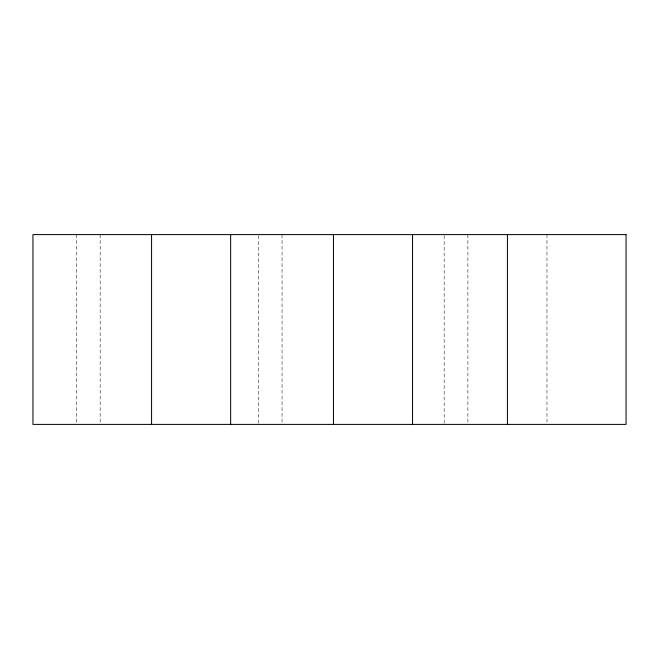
<?xml version="1.0" encoding="UTF-8"?>
<svg xmlns="http://www.w3.org/2000/svg" width="659" height="659" viewBox="0 0 659 659"><rect width="100%" height="100%" fill="white"/><g stroke="black" fill="none" stroke-linecap="round" stroke-linejoin="round"><path stroke-width="0.49" stroke-dasharray="3.29 2.47" d="M546.97 234.604L546.97 423.366M467.89 234.604L467.89 423.366M444.166 235.634L444.166 423.366M282.052 234.604L282.052 423.366M258.328 235.634L258.328 423.366M100.168 234.604L100.168 423.366M76.444 234.604L76.444 423.366"/><path stroke-width="0.99" d="M507.43 234.604L507.43 424.396M412.534 234.604L412.534 424.396M333.454 234.604L333.454 424.396M230.65 234.604L230.65 424.396M151.57 234.604L151.57 424.396M626.05 234.604L32.95 234.604L32.95 424.396L626.05 424.396L626.05 234.604"/></g></svg>
